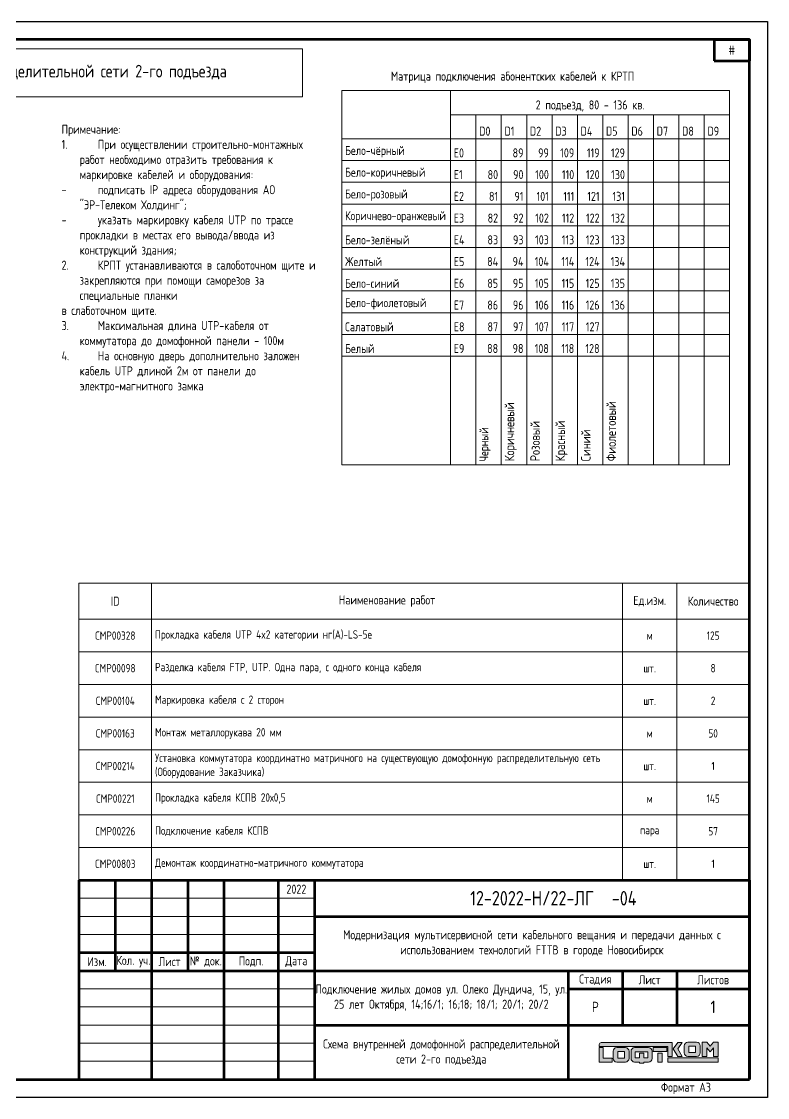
# Model space of a CAD drawing. Header units: millimetres. Extents: x -211 to 10565, y -2293 to 2244.
# Drawn here: x 1355 to 1560.8, y 1947.1 to 2244.1 of the extents above; entities that cross this region are included whole.
import ezdxf

# ---------------------------------------------------------------- set-up
doc = ezdxf.new("R2010")
doc.units = ezdxf.units.MM
doc.layers.add('(034) Оформление_0', color=7, linetype='Continuous', lineweight=9)
doc.layers.add('ВЭ', color=7, linetype='Continuous', plot=False)
doc.layers.add('Текст и таблицы', color=7, linetype='Continuous')
doc.styles.get("Standard").update_dxf_attribs({"font": 'gost.TTF'})

# ---------------------------------------------------------------- blocks, each defined once
blk = doc.blocks.new('*T447')
at = {"layer": '(034) Оформление_0', "lineweight": 60, "transparency": 16777216}
for p, q in [((0, 0), (185, 0)), ((0, 0), (0, -55)), ((10, 0), (10, -25)), ((20, 0), (20, -55)), ((30, 0), (30, -25)), ((40, 0), (40, -55)), ((55, 0), (55, -55)), ((65, 0), (65, -55)), ((185, 0), (185, -55)), ((65, -10), (185, -10)), ((0, -20), (65, -20)), ((0, -25), (185, -25)), ((135, -25), (135, -55)), ((150, -25), (150, -40)), ((165, -25), (165, -40)), ((135, -30), (185, -30)), ((65, -40), (185, -40)), ((0, -55), (185, -55))]:
    blk.add_line(p, q, dxfattribs=at)
at = {"layer": '(034) Оформление_0', "transparency": 16777216}
for p, q in [((0, -5), (65, -5)), ((0, -10), (65, -10)), ((0, -15), (65, -15)), ((0, -30), (65, -30)), ((0, -35), (65, -35)), ((0, -40), (65, -40)), ((0, -45), (65, -45)), ((0, -50), (65, -50))]:
    blk.add_line(p, q, dxfattribs=at)
at = {"layer": '(034) Оформление_0', "color": 0, "lineweight": 60, "transparency": 16777216, "attachment_point": 5}
for s, insert, char_height, width in [('2022', (60, -2.5), 2.5, 10), ('{\\fGOST|b0|i0|c0;12-2022-Н/22-ЛГ', (125, -5), 4, 120), ('{\\fGOST|b0|i0|c0;Модернизация мультисервисной сети кабельного вещания и передачи данных с использованием технологий FTTB в городе Новосибирск', (125, -17.5), 2.5, 120), ('Изм.', (5, -22.5), 2.5, 10), ('Кол. уч.', (15, -22.5), 2.5, 10), ('Лист', (25, -22.5), 2.5, 10), ('№ док.', (35, -22.5), 2.5, 10), ('Подп.', (47.5, -22.5), 2.5, 15), ('Дата', (60, -22.5), 2.5, 10), ('Стадия', (142.5, -27.5), 2.5, 15), ('Лист', (157.5, -27.5), 2.5, 15), ('Листов', (175, -27.5), 2.5, 20), ('{\\fGOST|b0|i0|c0;Подключение жилых домов ул. Олеко Дундича, 15, ул. 25 лет Октября, 14;16/1; 16;18; 18/1; 20/1; 20/2', (100, -32.5), 2.5, 70), ('Р', (142.5, -35), 2.82, 15), ('{\\fGOST|b0|i0|c0;', (160, -47.5), 3, 50)]:
    blk.add_mtext(s, dxfattribs=dict(at, insert=insert, char_height=char_height, width=width))
blk = doc.blocks.new('*U446')
at = {"layer": '(034) Оформление_0'}
h = blk.add_hatch(color=256, dxfattribs=at)
h.dxf.hatch_style = 1
edge = h.paths.add_edge_path()
edge.add_arc((-16.96, 7.3), 1, 180, 270, ccw=False)
edge.add_line((-17.96, 7.3), (-17.96, 9.28))
edge.add_arc((-16.96, 9.28), 1, 90, 180, ccw=False)
edge.add_line((-16.96, 10.28), (-14.55, 10.28))
edge.add_arc((-14.55, 9.28), 1, 0, 90, ccw=False)
edge.add_line((-13.55, 9.28), (-13.55, 7.3))
edge.add_arc((-14.55, 7.3), 1, -90, 0, ccw=False)
edge.add_line((-14.55, 6.3), (-16.96, 6.3))
edge = h.paths.add_edge_path()
edge.add_line((-30.35, 4.79), (-31.65, 4.79))
edge.add_arc((-31.65, 5.79), 1, 180, 270, ccw=False)
edge.add_line((-32.65, 5.79), (-32.65, 7.76))
edge.add_arc((-31.65, 7.76), 1, 90, 180, ccw=False)
edge.add_line((-31.65, 8.76), (-27.84, 8.76))
edge.add_arc((-27.84, 7.76), 1, 0, 90, ccw=False)
edge.add_line((-26.84, 7.76), (-26.84, 5.79))
edge.add_arc((-27.84, 5.79), 1, 270, 360, ccw=False)
edge.add_line((-27.84, 4.79), (-29.13, 4.79))
edge.add_line((-29.13, 4.79), (-29.13, 4.46))
edge.add_line((-29.13, 4.46), (-30.35, 4.46))
edge.add_line((-30.35, 4.46), (-30.35, 4.79))
edge = h.paths.add_edge_path()
edge.add_arc((-36.61, 5.79), 1, 180, 270, ccw=False)
edge.add_line((-37.61, 5.79), (-37.61, 7.76))
edge.add_arc((-36.61, 7.76), 1, 90, 180, ccw=False)
edge.add_line((-36.61, 8.76), (-34.2, 8.76))
edge.add_arc((-34.2, 7.76), 1, 0, 90, ccw=False)
edge.add_line((-33.2, 7.76), (-33.2, 5.79))
edge.add_arc((-34.2, 5.79), 1, -90, 0, ccw=False)
edge.add_line((-34.2, 4.79), (-36.61, 4.79))
h.paths.add_polyline_path([(-12.99, 6.29), (-11.77, 6.29), (-11.77, 8.73), (-10.81, 7.61), (-9.85, 8.73), (-9.85, 6.29), (-8.63, 6.29), (-8.63, 10.28), (-9.86, 10.28), (-10.81, 9.16), (-11.76, 10.28), (-12.99, 10.28)])
h.paths.add_polyline_path([(-22.53, 5.91), (-8.58, 5.91), (-8.58, 4.79), (-22.53, 4.79)])
h.paths.add_polyline_path([(-16.69, 7.39), (-14.82, 7.39), (-14.82, 9.19), (-16.69, 9.19)], flags=16)
h.paths.add_polyline_path([(-18.51, 10.18), (-19.71, 8.39), (-18.51, 6.3), (-19.78, 6.3), (-20.98, 8.39), (-19.78, 10.18)])
h.paths.add_polyline_path([(-25.24, 7.22), (-24.02, 7.22), (-24.02, 4.79), (-25.24, 4.79)])
h.paths.add_polyline_path([(-26.5, 8.76), (-22.76, 8.76), (-22.76, 7.65), (-26.5, 7.65)], flags=17)
h.paths.add_polyline_path([(-29.13, 5.97), (-28.02, 5.97), (-28.02, 7.58), (-31.47, 7.58), (-31.47, 5.97), (-30.35, 5.97), (-30.35, 7.22), (-29.13, 7.22)], flags=16)
h.paths.add_polyline_path([(-36.34, 5.87), (-34.47, 5.87), (-34.47, 7.68), (-36.34, 7.68)], flags=16)
h.paths.add_polyline_path([(-40.34, 8.76), (-40.34, 5.84), (-37.9, 5.84), (-37.9, 4.79), (-41.42, 4.79), (-41.42, 8.76)])
edge = h.paths.add_edge_path()
edge.add_line((-22.53, 9.12), (-41.42, 9.12))
edge.add_line((-41.42, 9.12), (-41.42, 9.65))
edge.add_arc((-40.92, 9.65), 0.5, 90, 180, ccw=False)
edge.add_line((-40.92, 10.15), (-21.29, 10.15))
edge.add_line((-21.29, 10.15), (-21.29, 6.3))
edge.add_line((-21.29, 6.3), (-22.53, 6.3))
edge.add_line((-22.53, 6.3), (-22.53, 9.12))
for points in [[(-22.53, 9.12), (-41.42, 9.12), (-41.42, 9.65, -0.414214), (-40.92, 10.15), (-21.29, 10.15)], [(-16.96, 6.3, -0.414214), (-17.96, 7.3), (-17.96, 9.28, -0.414214), (-16.96, 10.28), (-14.55, 10.28, -0.414214), (-13.55, 9.28), (-13.55, 7.3, -0.414214), (-14.55, 6.3), (-16.96, 6.3)], [(-36.61, 4.79, -0.414214), (-37.61, 5.79), (-37.61, 7.76, -0.414214), (-36.61, 8.76), (-34.2, 8.76, -0.414214), (-33.2, 7.76), (-33.2, 5.79, -0.414214), (-34.2, 4.79), (-36.61, 4.79)]]:
    blk.add_lwpolyline(points, format="xyb", dxfattribs=at)
for points in [[(-21.29, 10.15), (-21.29, 6.3), (-22.53, 6.3), (-22.53, 9.12)], [(-40.34, 8.76), (-40.34, 5.84), (-37.9, 5.84), (-37.9, 4.79), (-41.42, 4.79), (-41.42, 8.76), (-40.34, 8.76)]]:
    blk.add_lwpolyline(points, dxfattribs=at)
for points in [[(-18.51, 10.18), (-19.71, 8.39), (-18.51, 6.3), (-19.78, 6.3), (-20.98, 8.39), (-19.78, 10.18)], [(-16.69, 7.39), (-14.82, 7.39), (-14.82, 9.19), (-16.69, 9.19)], [(-12.99, 6.29), (-11.77, 6.29), (-11.77, 8.73), (-10.81, 7.61), (-9.85, 8.73), (-9.85, 6.29), (-8.63, 6.29), (-8.63, 10.28), (-9.86, 10.28), (-10.81, 9.16), (-11.76, 10.28), (-12.99, 10.28)], [(-36.34, 5.87), (-34.47, 5.87), (-34.47, 7.68), (-36.34, 7.68)], [(-29.13, 5.97), (-28.02, 5.97), (-28.02, 7.58), (-31.47, 7.58), (-31.47, 5.97), (-30.35, 5.97), (-30.35, 7.22), (-29.13, 7.22)], [(-26.5, 8.76), (-22.76, 8.76), (-22.76, 7.65), (-26.5, 7.65)], [(-25.24, 7.22), (-24.02, 7.22), (-24.02, 4.79), (-25.24, 4.79)], [(-22.53, 5.91), (-8.58, 5.91), (-8.58, 4.79), (-22.53, 4.79)]]:
    blk.add_lwpolyline(points, close=True, dxfattribs=at)
blk.add_lwpolyline([(-30.35, 4.79), (-31.65, 4.79, -0.414214), (-32.65, 5.79), (-32.65, 7.76, -0.414214), (-31.65, 8.76), (-27.84, 8.76, -0.414214), (-26.84, 7.76), (-26.84, 5.79, -0.414214), (-27.84, 4.79), (-29.13, 4.79), (-29.13, 4.46), (-30.35, 4.46)], format="xyb", close=True, dxfattribs=at)
blk.add_blockref('*T447', (-185, 55))
blk = doc.blocks.new('*T334')
at = {"lineweight": 60, "transparency": 16777216}
for p, q in [((0, 0), (9.69, 0)), ((0, 0), (0, -5.814)), ((9.69, 0), (9.69, -5.814)), ((0, -5.814), (9.69, -5.814))]:
    blk.add_line(p, q, dxfattribs=at)
at = {"color": 0, "transparency": 16777216, "insert": (4.845, -2.907), "char_height": 2.5, "width": 9.69, "attachment_point": 5}
blk.add_mtext('#', dxfattribs=at)
blk = doc.blocks.new('*U332')
at = {"layer": '(034) Оформление_0'}
blk.add_lwpolyline([(420, 297), (0, 297), (0, 0), (420, 0)], close=True, dxfattribs=at)
at = {"layer": '(034) Оформление_0', "lineweight": 60}
blk.add_lwpolyline([(415, 5), (415, 292), (20, 292), (20, 5)], close=True, dxfattribs=at)
for name, p in [('*T334', (405.31, 292)), ('*U446', (415, 5))]:
    blk.add_blockref(name, p)
at = {"insert": (397.5, 2.5), "char_height": 2.5, "width": 35, "attachment_point": 5}
blk.add_mtext('Формат А3', dxfattribs=at)
blk = doc.blocks.new('*T341')
at = {"layer": 'Текст и таблицы', "lineweight": 9, "transparency": 16777216}
for p, q in [((0, 0), (185, 0)), ((0, 0), (0, -82)), ((20, 0), (20, -82)), ((150, 0), (150, -82)), ((165, 0), (165, -82)), ((185, 0), (185, -82)), ((0, -10), (185, -10)), ((0, -19), (185, -19)), ((0, -28), (185, -28)), ((0, -37), (185, -37)), ((0, -46), (185, -46)), ((0, -55), (185, -55)), ((0, -64), (185, -64)), ((0, -73), (185, -73)), ((0, -82), (185, -82))]:
    blk.add_line(p, q, dxfattribs=at)
at = {"layer": 'Текст и таблицы', "color": 0, "transparency": 16777216}
for s, insert, char_height, width, attachment_point in [('ID', (10, -5), 2.5, 17.7483, 5), ('Количество', (175, -5), 2.5, 17.7483, 5), ('CMP00328^J', (10, -14.5), 2.3, 18.0306, 5), ('Прокладка кабеля UTP 4x2 категории нг(А)-LS-5е^J', (20.98, -14.5), 2.3, 128.0306, 4), ('{\\C256;м}', (157.5, -14.5), 2.3, 13.0306, 5), ('CMP00098^J', (10, -23.5), 2.3, 18.0306, 5), ('Разделка кабеля FTP, UTP. Одна пара, с одного конца кабеля^J', (21, -23.5), 2.3, 128, 4), ('{\\C256;шт.}', (157.5, -23.5), 2.3, 13.0306, 5), ('CMP00104^J', (10, -32.5), 2.3, 18.0306, 5), ('Маркировка кабеля с 2 сторон^J', (21, -32.5), 2.3, 128, 4), ('{\\C256;шт.}', (157.5, -32.5), 2.3, 13.0306, 5), ('CMP00163^J', (10, -41.5), 2.3, 18.0306, 5), ('Монтаж металлорукава 20 мм^J', (21, -41.5), 2.3, 128, 4), ('{\\C256;м}', (157.5, -41.5), 2.3, 13.0306, 5), ('Установка коммутатора координатно матричного на существующую домофонную распределительную сеть (Оборудование Заказчика)', (21, -50.5), 2.3, 128, 4), ('CMP00214^J', (10, -50.5), 2.3, 18.0306, 5), ('{\\C256;шт.}', (157.5, -50.5), 2.3, 13.0306, 5), ('CMP00221^J', (10, -59.5), 2.3, 18.0306, 5), ('Прокладка кабеля КСПВ 20х0,5^J', (21, -59.5), 2.3, 128, 4), ('{\\C256;м}', (157.5, -59.5), 2.3, 13.0306, 5), ('CMP00226^J', (10, -68.5), 2.3, 18.0306, 5), ('Подключение кабеля КСПВ^J', (21, -68.5), 2.3, 128, 4), ('пара', (157.5, -68.5), 2.3, 13.0306, 5), ('CMP00803^J', (10, -77.5), 2.3, 18.0306, 5), ('Демонтаж координатно-матричного коммутатора^J', (21, -77.5), 2.3, 128, 4), ('{\\C256;шт.}', (157.5, -77.5), 2.3, 13.0306, 5)]:
    blk.add_mtext(s, dxfattribs=dict(at, insert=insert, char_height=char_height, width=width, attachment_point=attachment_point))
at = {"layer": 'Текст и таблицы', "transparency": 16777216, "attachment_point": 5}
for s, insert, char_height, width in [('Наименование работ', (85, -5), 2.5, 127.7483), ('Ед.изм.', (157.5, -5), 2.5, 12.7483), ('125', (175, -14.5), 2.3, 18.0306), ('8', (175, -23.5), 2.3, 18.0306), ('2', (175, -32.5), 2.3, 18.0306), ('50', (175, -41.5), 2.3, 18.0306), ('1', (175, -50.5), 2.3, 18.0306), ('145', (175, -59.5), 2.3, 18.0306), ('57', (175, -68.5), 2.3, 18.0306), ('1', (175, -77.5), 2.3, 18.0306)]:
    blk.add_mtext(s, dxfattribs=dict(at, insert=insert, char_height=char_height, width=width))
blk = doc.blocks.new('*T359')
at = {"layer": '(034) Оформление_0', "lineweight": 9, "transparency": 16777216}
for p, q in [((0, 0), (30, 0)), ((0, 0), (0, -103.3)), ((107, 0), (107, -103.3)), ((30, -6.65), (30, -13.3)), ((37, -6.65), (107, -6.65)), ((51, -6.65), (51, -103.3)), ((58, -6.65), (58, -103.3)), ((65, -6.65), (65, -103.3)), ((72, -6.65), (72, -103.3)), ((79, -6.65), (79, -103.3)), ((86, -6.65), (86, -103.3)), ((93, -6.65), (93, -103.3)), ((100, -6.65), (100, -103.3)), ((0, -13.3), (30, -13.3)), ((37, -13.3), (107, -13.3)), ((37, -13.3), (37, -19.3)), ((44, -13.3), (44, -103.3)), ((0, -19.3), (30, -19.3)), ((93, -19.3), (107, -19.3)), ((0, -25.3), (37, -25.3)), ((93, -25.3), (107, -25.3)), ((0, -31.3), (30, -31.3)), ((93, -31.3), (107, -31.3)), ((0, -37.3), (37, -37.3)), ((93, -37.3), (107, -37.3)), ((0, -43.3), (30, -43.3)), ((93, -43.3), (107, -43.3)), ((0, -49.3), (37, -49.3)), ((93, -49.3), (107, -49.3)), ((0, -55.3), (30, -55.3)), ((93, -55.3), (107, -55.3)), ((0, -61.3), (37, -61.3)), ((93, -61.3), (107, -61.3)), ((0, -67.3), (30, -67.3)), ((93, -67.3), (107, -67.3)), ((0, -73.3), (44, -73.3)), ((30, -73.3), (30, -103.3)), ((37, -73.3), (37, -103.3)), ((93, -73.3), (107, -73.3)), ((0, -103.3), (107, -103.3))]:
    blk.add_line(p, q, dxfattribs=at)
at = {"layer": '(034) Оформление_0', "lineweight": 15, "transparency": 16777216}
for p, q in [((30, 0), (107, 0)), ((30, 0), (30, -6.65)), ((30, -6.65), (37, -6.65)), ((37, -6.65), (37, -13.3)), ((44, -6.65), (44, -13.3)), ((30, -13.3), (37, -13.3)), ((30, -13.3), (30, -73.3)), ((30, -19.3), (93, -19.3)), ((37, -19.3), (37, -73.3)), ((37, -25.3), (93, -25.3)), ((30, -31.3), (93, -31.3)), ((37, -37.3), (93, -37.3)), ((30, -43.3), (93, -43.3)), ((37, -49.3), (93, -49.3)), ((30, -55.3), (93, -55.3)), ((37, -61.3), (93, -61.3)), ((30, -67.3), (93, -67.3)), ((44, -73.3), (93, -73.3))]:
    blk.add_line(p, q, dxfattribs=at)
at = {"layer": '(034) Оформление_0', "transparency": 16777216, "char_height": 2.5}
for s, insert, width, attachment_point in [('2 подъезд, 80 - 136 кв.', (68.5, -5.77), 75.2452, 8), ('D0', (37.88, -12.43), 5.2452, 7), ('D1', (44.88, -12.43), 5.2452, 7), ('D2', (51.88, -12.43), 5.2452, 7), ('D3', (58.88, -12.43), 5.2452, 7), ('D4', (65.88, -12.43), 5.2452, 7), ('D5', (72.88, -12.43), 5.2452, 7), ('D6', (79.88, -12.43), 5.2452, 7), ('D7', (86.88, -12.43), 5.2452, 7), ('D8', (93.88, -12.43), 5.2452, 7), ('D9', (100.88, -12.43), 5.2452, 7), ('E0', (30.88, -18.43), 5.2452, 7), ('89', (50.12, -18.43), 5.2452, 9), ('99', (57.12, -18.43), 5.2452, 9), ('109', (64.12, -18.43), 5.2452, 9), ('119', (71.12, -18.43), 5.2452, 9), ('129', (78.12, -18.43), 5.2452, 9), ('E1', (30.88, -24.43), 5.2452, 7), ('80', (43.12, -24.43), 5.2452, 9), ('90', (50.12, -24.43), 5.2452, 9), ('100', (57.12, -24.43), 5.2452, 9), ('110', (64.12, -24.43), 5.2452, 9), ('120', (71.12, -24.43), 5.2452, 9), ('130', (78.12, -24.43), 5.2452, 9), ('E2', (30.88, -30.43), 5.2452, 7), ('81', (43.12, -30.43), 5.2452, 9), ('91', (50.12, -30.43), 5.2452, 9), ('101', (57.12, -30.43), 5.2452, 9), ('111', (64.12, -30.43), 5.2452, 9), ('121', (71.12, -30.43), 5.2452, 9), ('131', (78.12, -30.43), 5.2452, 9), ('E3', (30.88, -36.43), 5.2452, 7), ('82', (43.12, -36.43), 5.2452, 9), ('92', (50.12, -36.43), 5.2452, 9), ('102', (57.12, -36.43), 5.2452, 9), ('112', (64.12, -36.43), 5.2452, 9), ('122', (71.12, -36.43), 5.2452, 9), ('132', (78.12, -36.43), 5.2452, 9), ('E4', (30.88, -42.43), 5.2452, 7), ('83', (43.12, -42.43), 5.2452, 9), ('93', (50.12, -42.43), 5.2452, 9), ('103', (57.12, -42.43), 5.2452, 9), ('113', (64.12, -42.43), 5.2452, 9), ('123', (71.12, -42.43), 5.2452, 9), ('133', (78.12, -42.43), 5.2452, 9), ('E5', (30.88, -48.43), 5.2452, 7), ('84', (43.12, -48.43), 5.2452, 9), ('94', (50.12, -48.43), 5.2452, 9), ('104', (57.12, -48.43), 5.2452, 9), ('114', (64.12, -48.43), 5.2452, 9), ('124', (71.12, -48.43), 5.2452, 9), ('134', (78.12, -48.43), 5.2452, 9), ('E6', (30.88, -54.43), 5.2452, 7), ('85', (43.12, -54.43), 5.2452, 9), ('95', (50.12, -54.43), 5.2452, 9), ('105', (57.12, -54.43), 5.2452, 9), ('115', (64.12, -54.43), 5.2452, 9), ('125', (71.12, -54.43), 5.2452, 9), ('135', (78.12, -54.43), 5.2452, 9), ('E7', (30.88, -60.43), 5.2452, 7), ('86', (43.12, -60.43), 5.2452, 9), ('96', (50.12, -60.43), 5.2452, 9), ('106', (57.12, -60.43), 5.2452, 9), ('116', (64.12, -60.43), 5.2452, 9), ('126', (71.12, -60.43), 5.2452, 9), ('136', (78.12, -60.43), 5.2452, 9), ('E8', (30.88, -66.43), 5.2452, 7), ('87', (43.12, -66.43), 5.2452, 9), ('97', (50.12, -66.43), 5.2452, 9), ('107', (57.12, -66.43), 5.2452, 9), ('117', (64.12, -66.43), 5.2452, 9), ('127', (71.12, -66.43), 5.2452, 9), ('E9', (30.88, -72.43), 5.2452, 7), ('88', (43.12, -72.43), 5.2452, 9), ('98', (50.12, -72.43), 5.2452, 9), ('108', (57.12, -72.43), 5.2452, 9), ('118', (64.12, -72.43), 5.2452, 9), ('128', (71.12, -72.43), 5.2452, 9)]:
    blk.add_mtext(s, dxfattribs=dict(at, insert=insert, width=width, attachment_point=attachment_point))
at = {"layer": '(034) Оформление_0', "color": 0, "transparency": 16777216, "char_height": 2.4694, "width": 28.2452, "attachment_point": 7}
for s, insert in [('{\\fGOST|b0|i0|c0;Бело-чёрный', (0.88, -18.43)), ('{\\fGOST|b0|i0|c0;Бело-коричневый', (0.88, -24.43)), ('{\\fGOST|b0|i0|c0;Бело-розовый', (0.88, -30.43)), ('{\\fGOST|b0|i0|c0;Коричнево-оранжевый', (0.88, -36.43)), ('{\\fGOST|b0|i0|c0;Бело-зелёный', (0.88, -42.43)), ('{\\fGOST|b0|i0|c0;Желтый', (0.88, -48.43)), ('{\\fGOST|b0|i0|c0;Бело-синий', (0.88, -54.43)), ('{\\fGOST|b0|i0|c0;Бело-фиолетовый', (0.88, -60.43)), ('{\\fGOST|b0|i0|c0;Салатовый', (0.88, -66.43)), ('{\\fGOST|b0|i0|c0;Белый', (0.88, -72.43))]:
    blk.add_mtext(s, dxfattribs=dict(at, insert=insert))
at = {"layer": '(034) Оформление_0', "color": 0, "transparency": 16777216, "width": 28, "attachment_point": 7, "rotation": 90}
for s, insert, char_height in [('{\\fGOST|b0|i0|c0;Фиолетовый', (75.63, -102.3), 2.6323), ('{\\fGOST|b0|i0|c0;Коричневый', (48.29, -102.3), 2.6323), ('{\\fGOST|b0|i0|c0;Розовый', (54.63, -102.3), 2.6323), ('{\\fGOST|b0|i0|c0;Красный', (62.29, -102.3), 2.6323), ('{\\fGOST|b0|i0|c0;Черный', (41.09, -102.3), 2.4694), ('{\\fGOST|b0|i0|c0;Синий', (68.63, -102.3), 2.6323), ('{\\fGOST|b0|i0|c0;', (82.63, -102.3), 2.6323), ('{\\fGOST|b0|i0|c0;', (89.63, -102.3), 2.6323), ('{\\fGOST|b0|i0|c0;', (96.63, -102.3), 2.6323), ('{\\fGOST|b0|i0|c0;', (103.63, -102.3), 2.6323)]:
    blk.add_mtext(s, dxfattribs=dict(at, insert=insert, char_height=char_height))
blk = doc.blocks.new('*T353')
at = {"layer": 'Defpoints', "color": 8, "linetype": 'ByBlock', "lineweight": 0, "transparency": 16777216}
for p, q in [((0, 0), (169.77, 0)), ((0, 0), (0, -13.18)), ((169.77, 0), (169.77, -13.18)), ((0, -13.18), (169.77, -13.18))]:
    blk.add_line(p, q, dxfattribs=at)
at = {"color": 0, "transparency": 16777216, "insert": (84.89, -6.59), "char_height": 3.5, "width": 169.7742, "attachment_point": 5}
blk.add_mtext('{\\fGOST|b0|i0|c0;Схема внутренней домофонной распределительной сети 2-го подъезда', dxfattribs=at)
blk = doc.blocks.new('*T358')
at = {"layer": 'Defpoints', "color": 8, "linetype": 'ByBlock', "lineweight": 0, "transparency": 16777216}
for p, q in [((0, 0), (70, 0)), ((0, 0), (0, -15)), ((70, 0), (70, -15)), ((0, -15), (70, -15))]:
    blk.add_line(p, q, dxfattribs=at)
at = {"color": 0, "transparency": 16777216, "insert": (35, -7.5), "char_height": 2.5, "width": 70, "attachment_point": 5}
blk.add_mtext('{\\fGOST|b0|i0|c0;Схема внутренней домофонной распределительной сети 2-го подъезда', dxfattribs=at)

msp = doc.modelspace()

# ---------------------------------------------------------------- linework, layer by layer
at = {"layer": 'ВЭ'}
msp.add_lwpolyline([(1140.85, 2244.11), (1560.85, 2244.11), (1560.85, 1947.11), (1140.85, 1947.11)], close=True, dxfattribs=at)

# ---------------------------------------------------------------- block references
at = {"layer": '(034) Оформление_0'}
msp.add_blockref('*U332', (1140.85, 1947.11), dxfattribs=at)
for name, p in [('*T353', (1262.79, 2236.53)), ('*T359', (1443.4, 2225.03)), ('*T341', (1370.85, 2089.11)), ('*T358', (1435.85, 1967.11))]:
    msp.add_blockref(name, p)

# ---------------------------------------------------------------- texts
for s, insert, char_height, width, attachment_point in [('Матрица подключения абонентских кабелей к КРТП', (1456.94, 2230.28), 2.5, 84.9767, 1), ('Примечание: \\P\\pi-5,l5;1.^IПри осуществлении строительно-монтажных работ необходимо отразить требования к маркировке кабелей и оборудования: \\P-^Iподписать IP адреса оборудования АО "ЭР-Телеком Холдинг"; \\P-^Iуказать маркировку кабеля UTP по трассе прокладки\\~в местах его вывода/ввода из конструкций здания; \\P2.^IКРПТ устанавливаются в салоботочном щите и закрепляются при помощи саморезов за специальные планки\\Pв слаботочном щите.\\P3.^IМаксимальная длина UTP-кабеля от коммутатора до домофонной панели - 100м\\P4.^IНа основную дверь дополнительно заложен кабель UTP длиной 2м от панели до электро-магнитного замка', (1366.05, 2141.59), 2.5, 72.8722, 7), ('-04', (1517.9, 2002.11), 4, 48.846, 4), ('1', (1545.85, 1972.11), 3.5, 20, 5)]:
    msp.add_mtext(s, dxfattribs=dict(at, insert=insert, char_height=char_height, width=width, attachment_point=attachment_point))

doc.saveas('drawing.dxf')
